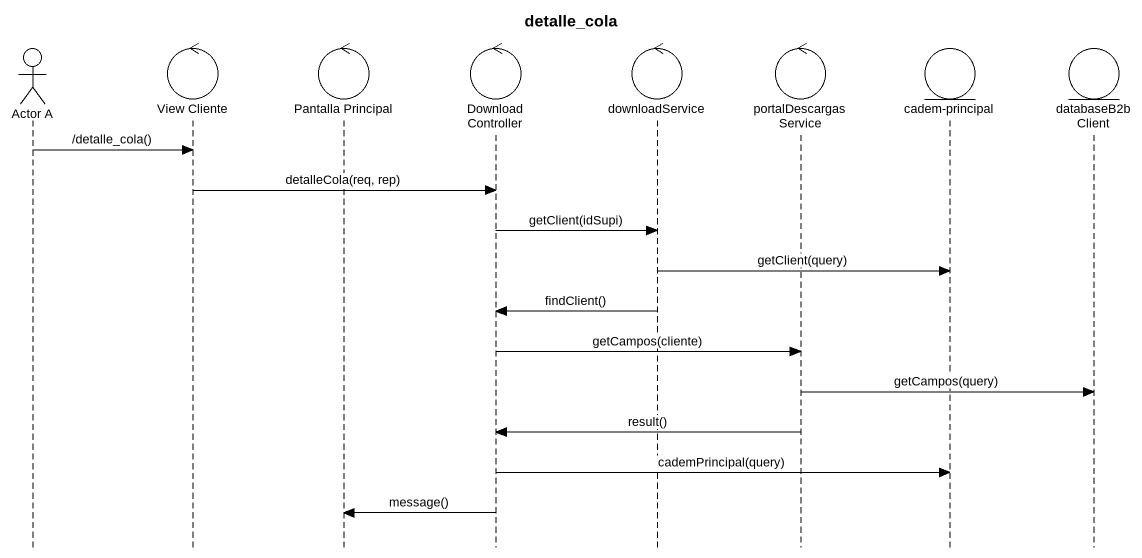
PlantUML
@startuml
title detalle_cola
hide footbox
actor "Actor A" as Actor_A
control "View Cliente" as View_Cliente
control "Pantalla Principal" as Pantalla_Principal
control DownloadController
control downloadService
control portalDescargasService
entity "cadem-principal" as cadem_principal
entity databaseB2bClient

Actor_A -> View_Cliente : /detalle_cola()
View_Cliente -> DownloadController : detalleCola(req, rep)
DownloadController -> downloadService : getClient(idSupi)
downloadService -> cadem_principal : getClient(query)
downloadService -> DownloadController : findClient()
DownloadController -> portalDescargasService : getCampos(cliente)
portalDescargasService -> databaseB2bClient : getCampos(query)
portalDescargasService -> DownloadController : result()
DownloadController -> cadem_principal : cademPrincipal(query)
DownloadController -> Pantalla_Principal : message()
@enduml
